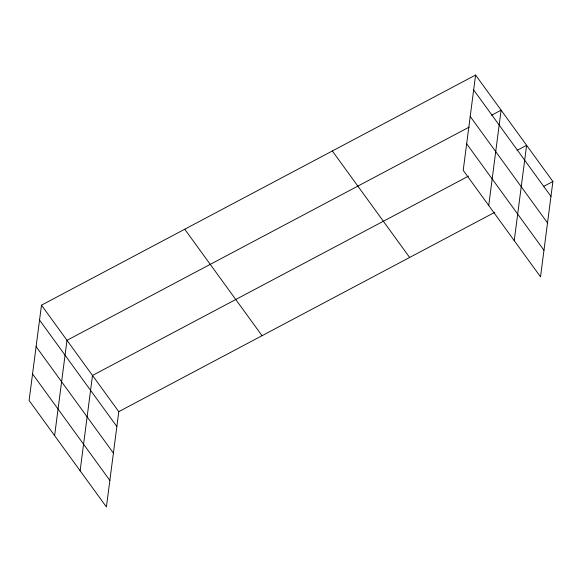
<?xml version="1.0" encoding="UTF-8"?>
<svg xmlns="http://www.w3.org/2000/svg" width="582" height="582" viewBox="0 0 582 582"><rect width="100%" height="100%" fill="white"/><g stroke="black" fill="none" stroke-linecap="round" stroke-linejoin="round"><path stroke-width="0.87" d="M41.482 305.179L29.1 400.496L106.411 506.966L118.786 411.649L41.482 305.179L475.589 75.034L552.9 181.504L540.518 276.821L463.214 170.351L475.589 75.034M54.613 435.627L66.988 340.317L469.267 127.051M80.127 470.765L92.502 375.448L468.517 176.106M488.72 205.482L501.102 110.173L491.55 115.236M514.233 240.621L526.615 145.304L517.063 150.367M118.786 411.649L494.802 212.306M543.348 186.567L552.9 181.504M473.653 89.919L550.965 196.389M470.212 116.458L547.517 222.935M466.655 143.805L543.966 250.282M332.337 150.985L409.641 257.455M184.734 229.228L262.046 335.705M39.547 320.064L116.858 426.533M36.099 346.603L113.41 453.08M32.548 373.95L109.86 480.419"/></g></svg>
